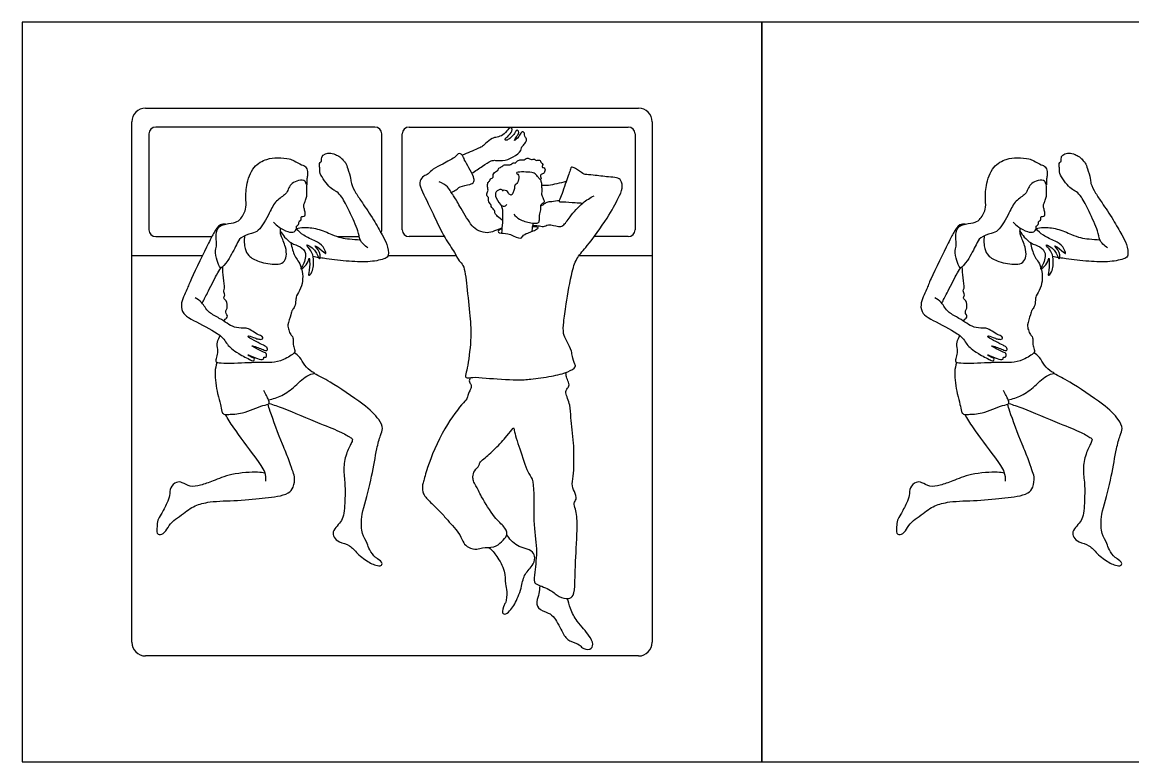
# Model space of a CAD drawing. Header units: millimetres. Extents: x 0 to 18.9, y 0.1 to 18.6.
# Drawn here: x 0.05 to 4.169, y 3.65 to 6.393 of the extents above; entities that cross this region are included whole.
import ezdxf

# ---------------------------------------------------------------- set-up
doc = ezdxf.new("R2010")
doc.units = ezdxf.units.MM
for name, color, linetype, true_color in [('AG-FURNITURE', 7, 'Continuous', 0x66ccff), ('AG-PEOPLE', 7, 'Continuous', 0x66ccff), ('X-VIEWPORT', 7, 'Continuous', 0xfb0280)]:
    doc.layers.add(name, color=color, linetype=linetype, true_color=true_color)

msp = doc.modelspace()

# ---------------------------------------------------------------- linework, layer by layer
at = {"layer": 'AG-FURNITURE'}
for p, q in [((1.2181, 5.5982), (1.2998, 5.5982)), ((0.4562, 5.5284), (0.7186, 5.5284)), ((1.4067, 5.5284), (1.6586, 5.5284)), ((2.1154, 5.5284), (2.3866, 5.5284))]:
    msp.add_line(p, q, dxfattribs=at)
for centre, radius, start, end in [((0.507, 6.0237), 0.0508, 90, 180), ((2.3358, 6.0237), 0.0508, 0, 90), ((0.5451, 5.9792), 0.0254, 90, 180), ((1.3579, 5.9792), 0.0254, 360, 90), ((1.4849, 5.9792), 0.0254, 90, 180), ((2.2977, 5.9792), 0.0254, 0, 90), ((0.5451, 5.6236), 0.0254, 180, 270), ((1.3579, 5.6236), 0.0254, 332.4449, 0), ((1.4849, 5.6236), 0.0254, 180, 270), ((2.2977, 5.6236), 0.0254, 270, 0), ((0.507, 4.0933), 0.0508, 180, 270), ((2.3358, 4.0933), 0.0508, 270, 0)]:
    msp.add_arc(centre, radius, start, end, dxfattribs=at)
for points in [[(0.507, 6.0745), (1.4214, 6.0745), (2.3358, 6.0745)], [(0.4562, 4.0933), (0.4562, 5.0585), (0.4562, 6.0237)], [(2.3866, 6.0237), (2.3866, 5.0585), (2.3866, 4.0933)], [(0.5197, 5.9792), (0.5197, 5.8014), (0.5197, 5.6236)], [(1.3579, 6.0046), (0.9515, 6.0046), (0.5451, 6.0046)], [(1.3833, 5.6236), (1.3833, 5.8014), (1.3833, 5.9792)], [(1.4595, 5.6236), (1.4595, 5.8014), (1.4595, 5.9792)], [(1.4849, 6.0046), (1.8913, 6.0046), (2.2977, 6.0046)], [(2.3231, 5.9792), (2.3231, 5.8014), (2.3231, 5.6236)], [(0.5451, 5.5982), (0.649, 5.5982), (0.753, 5.5982)], [(1.6151, 5.5982), (1.55, 5.5982), (1.4849, 5.5982)], [(2.2977, 5.5982), (2.2347, 5.5982), (2.1716, 5.5982)], [(2.3358, 4.0425), (1.4214, 4.0425), (0.507, 4.0425)]]:
    msp.add_open_spline(points, degree=2, dxfattribs=at)
at = {"layer": 'AG-PEOPLE'}
for points, knots in [([(1.7178, 5.8329), (1.7307, 5.842), (1.756, 5.8578), (1.7877, 5.8812), (1.8054, 5.8813), (1.8329, 5.8776), (1.8701, 5.8907), (1.9016, 5.9144), (1.9, 5.9272), (1.9068, 5.9344), (1.9164, 5.9469), (1.9227, 5.9591), (1.9165, 5.966), (1.9124, 5.9705), (1.9135, 5.9815), (1.9084, 5.9878), (1.8999, 5.9849), (1.894, 5.9694), (1.872, 5.9489), (1.8803, 5.9662), (1.892, 5.979), (1.8916, 5.9887), (1.8845, 5.9945), (1.8792, 5.9877), (1.8703, 5.9719), (1.8558, 5.9597), (1.8427, 5.9535), (1.8385, 5.9615), (1.8518, 5.9695), (1.8675, 5.9878), (1.8669, 5.9995), (1.8595, 6.0033), (1.8499, 5.9942), (1.8342, 5.9727), (1.8107, 5.9668), (1.7913, 5.9639), (1.7686, 5.9428), (1.754, 5.9306), (1.7367, 5.923), (1.7003, 5.9069), (1.6812, 5.9002)], [0, 0, 0, 0, 0.399255, 0.753429, 0.987699, 1.283615, 1.656458, 2.007665, 2.193288, 2.367219, 2.602572, 2.806938, 2.968704, 3.109324, 3.296746, 3.446463, 3.593537, 3.84457, 4.107346, 4.290831, 4.544228, 4.712571, 4.863251, 5.012359, 5.260717, 5.522205, 5.723282, 5.850936, 6.067382, 6.355095, 6.536594, 6.675903, 6.873332, 7.172676, 7.452361, 7.707492, 8.02614, 8.274696, 8.523847, 8.975547, 8.975547, 8.975547, 8.975547]), ([(0.7864, 5.4816), (0.7911, 5.4825), (0.8165, 5.5121), (0.8444, 5.567), (0.8575, 5.5968), (0.9015, 5.6106), (0.929, 5.6171), (0.9681, 5.6862), (0.9873, 5.7318), (1.0287, 5.7532), (1.0356, 5.7742), (1.0462, 5.7925), (1.0661, 5.8062), (1.0942, 5.8084), (1.1009, 5.8017), (1.1017, 5.7937), (1.1065, 5.7875), (1.1046, 5.8069), (1.1071, 5.8192), (1.1101, 5.8392), (1.1017, 5.8591), (1.0858, 5.8641), (1.0578, 5.8792), (1.0404, 5.8877), (0.9963, 5.8913), (0.9556, 5.8876), (0.9033, 5.8597), (0.8793, 5.7883), (0.8786, 5.7337), (0.8822, 5.6997), (0.8588, 5.6584), (0.8349, 5.6478), (0.7944, 5.6449), (0.7682, 5.6267), (0.7683, 5.5855), (0.7726, 5.5681), (0.7646, 5.5456), (0.771, 5.5101), (0.7799, 5.4889), (0.7864, 5.4816)], [0, 0, 0, 0, 0.36946, 0.856219, 1.190121, 1.57545, 1.891496, 2.4094, 2.843046, 3.229554, 3.501988, 3.769546, 4.064482, 4.37163, 4.539724, 4.711385, 4.822972, 5.048393, 5.278766, 5.543246, 5.806546, 6.047216, 6.378674, 6.648034, 7.034859, 7.421838, 7.863822, 8.374994, 8.815019, 9.162458, 9.555739, 9.859006, 10.233341, 10.555342, 10.92292, 11.176186, 11.455848, 11.821972, 12.131617, 12.131617, 12.131617, 12.131617]), ([(1.332, 5.5562), (1.3258, 5.5602), (1.3147, 5.5701), (1.3005, 5.5866), (1.2972, 5.622), (1.2632, 5.6911), (1.2382, 5.743), (1.2181, 5.7643), (1.2052, 5.77), (1.1859, 5.7849), (1.1662, 5.8106), (1.1511, 5.8376), (1.1552, 5.8488), (1.1507, 5.8643), (1.1535, 5.8734), (1.1581, 5.8755), (1.1603, 5.8761), (1.1597, 5.8805), (1.1605, 5.8878), (1.1614, 5.9021), (1.1841, 5.9101), (1.2043, 5.9057), (1.2198, 5.8994), (1.2302, 5.892), (1.2359, 5.8866), (1.2362, 5.8863), (1.2381, 5.8837), (1.2427, 5.8778), (1.2512, 5.8714), (1.2568, 5.8486), (1.2697, 5.814), (1.2681, 5.7949), (1.2882, 5.7571), (1.3117, 5.7229), (1.3535, 5.6617), (1.3838, 5.6051), (1.4031, 5.5722), (1.4111, 5.5284), (1.3955, 5.5145), (1.3369, 5.5023), (1.2639, 5.5059), (1.1917, 5.5126), (1.1623, 5.5182), (1.1549, 5.5197)], [0, 0, 0, 0, 0.277708, 0.542587, 0.885929, 1.41037, 1.868384, 2.171632, 2.388173, 2.672893, 3.020879, 3.338924, 3.534889, 3.767545, 3.941503, 4.093161, 4.093161, 4.093161, 5.024439, 5.967069, 9.73759, 10.68022, 11.62285, 12.56548, 12.61013, 12.61013, 12.61013, 12.761133, 12.956727, 13.240969, 13.598549, 13.857341, 14.228813, 14.619582, 15.1299, 15.604842, 15.978029, 16.35024, 16.592906, 17.035289, 17.558379, 18.101779, 18.294481, 18.294481, 18.294481, 18.294481]), ([(1.641, 5.7627), (1.6472, 5.7651), (1.6601, 5.7706), (1.6726, 5.7849), (1.7094, 5.7903), (1.7259, 5.7986), (1.7269, 5.8148), (1.7121, 5.8453), (1.6928, 5.875), (1.6854, 5.8961), (1.6765, 5.9058), (1.6656, 5.9065), (1.653, 5.89), (1.6327, 5.8807), (1.6101, 5.8661), (1.573, 5.8511), (1.5564, 5.8298), (1.5388, 5.8231), (1.5205, 5.8041), (1.5302, 5.7688), (1.5757, 5.6814), (1.6138, 5.5939), (1.6531, 5.5425), (1.6686, 5.5065), (1.6905, 5.4924), (1.6988, 5.4082), (1.7117, 5.3033), (1.7163, 5.2166), (1.7022, 5.1144), (1.6939, 5.0853), (1.6941, 5.0716), (1.7263, 5.0783), (1.77, 5.0726), (1.8853, 5.065), (1.9345, 5.0689), (2.0134, 5.0794), (2.0692, 5.0929), (2.1053, 5.1128), (2.0988, 5.1253), (2.0888, 5.1548), (2.0888, 5.1731), (2.0689, 5.2112), (2.0549, 5.2381), (2.0578, 5.284), (2.0669, 5.3483), (2.0868, 5.4671), (2.1069, 5.5224), (2.1484, 5.5646), (2.2204, 5.665), (2.2596, 5.7381), (2.2772, 5.7749), (2.2736, 5.8073), (2.2535, 5.819), (2.223, 5.8184), (2.1699, 5.8265), (2.1381, 5.8281), (2.1293, 5.8313), (2.1035, 5.8505), (2.086, 5.8584), (2.083, 5.8459), (2.0667, 5.8017), (2.0466, 5.7402), (2.0387, 5.7261), (2.0576, 5.7279), (2.1013, 5.724), (2.1195, 5.723), (2.1291, 5.7223)], [0, 0, 0, 0, 0.258705, 0.509197, 0.859995, 1.096243, 1.306197, 1.64346, 1.996266, 2.267563, 2.466495, 2.63731, 2.891065, 3.164736, 3.468187, 3.833884, 4.128965, 4.377173, 4.650082, 4.97759, 5.555871, 6.135963, 6.599605, 6.946838, 7.219272, 7.733925, 8.340931, 8.895841, 9.47984, 9.791992, 9.955856, 10.246758, 10.652973, 11.268016, 11.69266, 12.199646, 12.657817, 12.992563, 13.180916, 13.498702, 13.755719, 14.126297, 14.448324, 14.822461, 15.301458, 15.939069, 16.375976, 16.812723, 17.462134, 17.996316, 18.358114, 18.666733, 18.923008, 19.242228, 19.677297, 19.994202, 20.169286, 20.501653, 20.732292, 20.897253, 21.304184, 21.783128, 21.962817, 22.174294, 22.564468, 22.875681, 22.875681, 22.875681, 22.875681]), ([(3.5296, 5.4816), (3.5343, 5.4825), (3.5597, 5.5121), (3.5876, 5.567), (3.6007, 5.5968), (3.6447, 5.6106), (3.6722, 5.6171), (3.7113, 5.6862), (3.7305, 5.7318), (3.7719, 5.7532), (3.7788, 5.7742), (3.7894, 5.7925), (3.8093, 5.8062), (3.8374, 5.8084), (3.8441, 5.8017), (3.8449, 5.7937), (3.8497, 5.7875), (3.8478, 5.8069), (3.8503, 5.8192), (3.8533, 5.8392), (3.8449, 5.8591), (3.829, 5.8641), (3.801, 5.8792), (3.7836, 5.8877), (3.7395, 5.8913), (3.6988, 5.8876), (3.6465, 5.8597), (3.6225, 5.7883), (3.6218, 5.7337), (3.6254, 5.6997), (3.602, 5.6584), (3.5781, 5.6478), (3.5376, 5.6449), (3.5114, 5.6267), (3.5115, 5.5855), (3.5158, 5.5681), (3.5078, 5.5456), (3.5142, 5.5101), (3.5231, 5.4889), (3.5296, 5.4816)], [0, 0, 0, 0, 0.36946, 0.856219, 1.190121, 1.57545, 1.891496, 2.4094, 2.843046, 3.229554, 3.501988, 3.769546, 4.064482, 4.37163, 4.539724, 4.711385, 4.822972, 5.048393, 5.278766, 5.543246, 5.806546, 6.047216, 6.378674, 6.648034, 7.034859, 7.421838, 7.863822, 8.374994, 8.815019, 9.162458, 9.555739, 9.859006, 10.233341, 10.555342, 10.92292, 11.176186, 11.455848, 11.821972, 12.131617, 12.131617, 12.131617, 12.131617]), ([(4.0752, 5.5562), (4.069, 5.5602), (4.0579, 5.5701), (4.0437, 5.5866), (4.0404, 5.622), (4.0064, 5.6911), (3.9814, 5.743), (3.9613, 5.7643), (3.9484, 5.77), (3.9291, 5.7849), (3.9094, 5.8106), (3.8943, 5.8376), (3.8984, 5.8488), (3.8939, 5.8643), (3.8967, 5.8734), (3.9013, 5.8755), (3.9035, 5.8761), (3.9029, 5.8805), (3.9037, 5.8878), (3.9046, 5.9021), (3.9273, 5.9101), (3.9475, 5.9057), (3.963, 5.8994), (3.9734, 5.892), (3.9791, 5.8866), (3.9794, 5.8863), (3.9813, 5.8837), (3.9859, 5.8778), (3.9944, 5.8714), (4, 5.8486), (4.0129, 5.814), (4.0113, 5.7949), (4.0314, 5.7571), (4.0549, 5.7229), (4.0967, 5.6617), (4.127, 5.6051), (4.1463, 5.5722), (4.1543, 5.5284), (4.1387, 5.5145), (4.0801, 5.5023), (4.0071, 5.5059), (3.9349, 5.5126), (3.9055, 5.5182), (3.8981, 5.5197)], [0, 0, 0, 0, 0.277708, 0.542587, 0.885929, 1.41037, 1.868384, 2.171632, 2.388173, 2.672893, 3.020879, 3.338924, 3.534889, 3.767545, 3.941503, 4.093161, 4.093161, 4.093161, 5.024439, 5.967069, 9.73759, 10.68022, 11.62285, 12.56548, 12.61013, 12.61013, 12.61013, 12.761133, 12.956727, 13.240969, 13.598549, 13.857341, 14.228813, 14.619582, 15.1299, 15.604842, 15.978029, 16.35024, 16.592906, 17.035289, 17.558379, 18.101779, 18.294481, 18.294481, 18.294481, 18.294481]), ([(1.831, 5.6583), (1.8179, 5.6682), (1.8099, 5.6755), (1.8016, 5.6854), (1.8049, 5.6924), (1.7938, 5.7035), (1.7888, 5.709), (1.7891, 5.7172), (1.7825, 5.723), (1.7767, 5.7311), (1.7818, 5.7436), (1.772, 5.7468), (1.7728, 5.7574), (1.7752, 5.7641), (1.7789, 5.7703), (1.7735, 5.7878), (1.7775, 5.8011), (1.784, 5.8027), (1.7854, 5.8134), (1.7994, 5.817), (1.7927, 5.8293), (1.8087, 5.8418), (1.8146, 5.8425), (1.8161, 5.8533), (1.8298, 5.8569), (1.8343, 5.8644), (1.8506, 5.8649), (1.8642, 5.8637), (1.8693, 5.8738), (1.8785, 5.8688), (1.8838, 5.877), (1.8889, 5.8816), (1.9029, 5.8842), (1.9114, 5.8817), (1.918, 5.8888), (1.9265, 5.8901), (1.9375, 5.8815), (1.9501, 5.8879), (1.9534, 5.8779), (1.9706, 5.8854), (1.9739, 5.8712), (1.9834, 5.8663), (1.9769, 5.859), (1.9792, 5.8535), (1.9863, 5.8543), (1.99, 5.8454), (1.9873, 5.8377), (1.9838, 5.831), (1.9682, 5.8277), (1.9753, 5.8153), (1.9723, 5.8067), (1.9633, 5.8184), (1.9521, 5.8333), (1.9359, 5.8381), (1.8726, 5.8386), (1.8894, 5.8296), (1.8929, 5.8215), (1.8898, 5.7958), (1.8736, 5.7897), (1.8765, 5.7716), (1.8692, 5.7602), (1.8649, 5.7488), (1.8522, 5.758), (1.8515, 5.7675), (1.8372, 5.7706), (1.8312, 5.7695)], [0, 0, 0, 0, 0.229389, 0.435666, 0.582768, 0.808975, 0.973827, 1.132091, 1.304222, 1.487946, 1.683919, 1.846833, 2.028871, 2.187895, 2.339198, 2.591513, 2.803517, 2.94085, 3.122109, 3.318982, 3.505263, 3.75662, 3.896265, 4.071596, 4.284806, 4.4536, 4.68718, 4.90289, 5.076216, 5.240985, 5.410681, 5.569386, 5.788548, 5.961008, 6.133876, 6.298986, 6.513256, 6.711986, 6.866904, 7.087375, 7.29111, 7.463088, 7.624788, 7.748929, 7.893522, 8.062775, 8.230142, 8.392758, 8.598335, 8.798297, 8.935113, 9.132486, 9.386413, 9.655291, 10.075258, 10.235499, 10.418793, 10.706852, 10.934113, 11.168001, 11.391455, 11.568705, 11.770333, 11.947404, 12.203113, 12.203113, 12.203113, 12.203113]), ([(1.8726, 5.6812), (1.879, 5.6741), (1.8932, 5.6604), (1.9343, 5.6472), (1.9681, 5.6466), (1.968, 5.6643), (1.9694, 5.6882), (1.9749, 5.6967), (1.9727, 5.7053), (1.9725, 5.7135), (1.9762, 5.7197), (1.9828, 5.7229), (1.9883, 5.7279), (1.9835, 5.7374), (1.9754, 5.7551), (1.9789, 5.7637), (1.979, 5.7769), (1.9759, 5.7841), (1.9778, 5.7968), (1.9734, 5.8067), (1.9711, 5.8099)], [0, 0, 0, 0, 0.309343, 0.696098, 1.003401, 1.217468, 1.48494, 1.666114, 1.842607, 2.00045, 2.140009, 2.292187, 2.442142, 2.647147, 2.881134, 3.057377, 3.259022, 3.42933, 3.674008, 3.823122, 3.823122, 3.823122, 3.823122]), ([(0.9815, 5.6519), (0.9879, 5.6451), (1.0018, 5.6327), (1.0329, 5.6149), (1.0587, 5.6125), (1.0686, 5.6269), (1.065, 5.6369), (1.0726, 5.6401), (1.0764, 5.6466), (1.0747, 5.6537), (1.085, 5.6586), (1.0838, 5.6672), (1.0858, 5.6736), (1.0958, 5.6723), (1.1008, 5.6784), (1.0987, 5.6926), (1.0941, 5.706), (1.0936, 5.7168), (1.0994, 5.7279), (1.1008, 5.7376), (1.1058, 5.7437), (1.1059, 5.7681), (1.1055, 5.7827), (1.1048, 5.7906)], [0, 0, 0, 0, 0.312951, 0.667873, 0.955186, 1.178402, 1.352271, 1.505953, 1.662968, 1.809712, 1.991029, 2.157689, 2.294115, 2.466954, 2.617149, 2.836611, 3.062946, 3.253745, 3.46132, 3.641008, 3.800469, 4.084741, 4.372598, 4.372598, 4.372598, 4.372598]), ([(1.829, 5.629), (1.8131, 5.6254), (1.794, 5.6138), (1.7672, 5.6104), (1.7329, 5.6219), (1.711, 5.6453), (1.6731, 5.7093), (1.6513, 5.749), (1.6395, 5.7639), (1.6288, 5.7845), (1.6078, 5.7971), (1.5965, 5.8008)], [0, 0, 0, 0, 0.321501, 0.644724, 0.998491, 1.346341, 1.880123, 2.295384, 2.553338, 2.842085, 3.209232, 3.209232, 3.209232, 3.209232]), ([(1.8336, 5.766), (1.8318, 5.7688), (1.8274, 5.7766), (1.8025, 5.7655), (1.8054, 5.7413), (1.8267, 5.7076), (1.8401, 5.7101), (1.8477, 5.7166)], [0, 0, 0, 0, 0.20321, 0.495187, 0.799956, 1.195834, 1.429888, 1.429888, 1.429888, 1.429888]), ([(1.9767, 5.7888), (1.9849, 5.7883), (2.0017, 5.7879), (2.0345, 5.7952), (2.0566, 5.8004), (2.0677, 5.8034)], [0, 0, 0, 0, 0.2876721, 0.6215149, 0.9628001, 0.9628001, 0.9628001, 0.9628001]), ([(3.7247, 5.6519), (3.7311, 5.6451), (3.745, 5.6327), (3.7761, 5.6149), (3.8019, 5.6125), (3.8118, 5.6269), (3.8082, 5.6369), (3.8158, 5.6401), (3.8196, 5.6466), (3.8179, 5.6537), (3.8282, 5.6586), (3.827, 5.6672), (3.829, 5.6736), (3.839, 5.6723), (3.844, 5.6784), (3.8419, 5.6926), (3.8373, 5.706), (3.8368, 5.7168), (3.8426, 5.7279), (3.844, 5.7376), (3.849, 5.7437), (3.8491, 5.7681), (3.8487, 5.7827), (3.848, 5.7906)], [0, 0, 0, 0, 0.312951, 0.667873, 0.955186, 1.178402, 1.352271, 1.505953, 1.662968, 1.809712, 1.991029, 2.157689, 2.294115, 2.466954, 2.617149, 2.836611, 3.062946, 3.253745, 3.46132, 3.641008, 3.800469, 4.084741, 4.372598, 4.372598, 4.372598, 4.372598]), ([(1.9436, 5.6387), (1.9503, 5.6391), (1.9635, 5.6399), (1.9842, 5.6325), (2.0005, 5.646), (2.0385, 5.634), (2.0579, 5.6369), (2.0816, 5.6744), (2.1275, 5.7247), (2.156, 5.7419), (2.1706, 5.7496)], [0, 0, 0, 0, 0.260478, 0.51769, 0.768867, 1.123293, 1.365235, 1.7381, 2.221033, 2.629545, 2.629545, 2.629545, 2.629545]), ([(1.9728, 5.7117), (1.9768, 5.7136), (1.985, 5.7173), (1.9957, 5.7285), (2.0147, 5.7279), (2.0329, 5.7313), (2.0423, 5.7326)], [0, 0, 0, 0, 0.2114416, 0.4301497, 0.6763255, 0.9856236, 0.9856236, 0.9856236, 0.9856236]), ([(1.8262, 5.7142), (1.8281, 5.7085), (1.8324, 5.6968), (1.831, 5.6483), (1.8287, 5.6242), (1.8269, 5.6113)], [0, 0, 0, 0, 0.246478, 0.642066, 1.003322, 1.003322, 1.003322, 1.003322]), ([(0.8039, 5.6441), (0.7974, 5.6446), (0.7821, 5.6454), (0.7584, 5.6105), (0.742, 5.5749), (0.6745, 5.4406), (0.663, 5.4052), (0.6334, 5.3467), (0.6468, 5.3104), (0.6763, 5.2911), (0.7637, 5.248), (0.7976, 5.2203), (0.8097, 5.1983), (0.827, 5.1818), (0.8517, 5.1633), (0.8949, 5.1413), (0.9082, 5.1353), (0.9126, 5.144), (0.9062, 5.1488), (0.8908, 5.1546), (0.8841, 5.1624), (0.9087, 5.1503), (0.9335, 5.1417), (0.9435, 5.1415), (0.9458, 5.1478), (0.9451, 5.1521), (0.9539, 5.1486), (0.9571, 5.1572), (0.9554, 5.1651), (0.9469, 5.1684), (0.9302, 5.1763), (0.8948, 5.1953), (0.911, 5.1914), (0.9282, 5.1845), (0.9464, 5.1773), (0.9567, 5.1743), (0.9609, 5.1788), (0.9569, 5.1907), (0.943, 5.1944), (0.919, 5.2089), (0.8896, 5.2222), (0.8845, 5.2323), (0.9096, 5.2237), (0.9217, 5.2179), (0.9375, 5.216), (0.9439, 5.2206), (0.9401, 5.2295), (0.9251, 5.2327), (0.9045, 5.2474), (0.884, 5.2585), (0.8685, 5.2584), (0.8353, 5.2603), (0.8091, 5.2766), (0.7814, 5.2955), (0.7435, 5.3145), (0.7275, 5.3354), (0.7162, 5.3544), (0.7002, 5.3667), (0.6916, 5.3714)], [0, 0, 0, 0, 0.260964, 0.615897, 1.014848, 1.727012, 2.120578, 2.577918, 2.918775, 3.267405, 3.853784, 4.247896, 4.53137, 4.812299, 5.149769, 5.566064, 5.768556, 5.915157, 6.069548, 6.320341, 6.444362, 6.713662, 7.037324, 7.204634, 7.34643, 7.444332, 7.595535, 7.756328, 7.916014, 8.078245, 8.357605, 8.682579, 8.838134, 9.108835, 9.375711, 9.55771, 9.681613, 9.871444, 10.087345, 10.410079, 10.75038, 10.87699, 11.146319, 11.38814, 11.61457, 11.758729, 11.915878, 12.141332, 12.443816, 12.724417, 12.955971, 13.289688, 13.617811, 13.963584, 14.347317, 14.645811, 14.92091, 15.242358, 15.242358, 15.242358, 15.242358]), ([(1.9418, 5.6177), (1.9415, 5.6235), (1.9423, 5.6351), (1.9448, 5.6436), (1.9464, 5.6477)], [0, 0, 0, 0, 0.2407784, 0.4516353, 0.4516353, 0.4516353, 0.4516353]), ([(3.5471, 5.6441), (3.5406, 5.6446), (3.5253, 5.6454), (3.5016, 5.6105), (3.4852, 5.5749), (3.4177, 5.4406), (3.4062, 5.4052), (3.3766, 5.3467), (3.39, 5.3104), (3.4195, 5.2911), (3.5069, 5.248), (3.5408, 5.2203), (3.5529, 5.1983), (3.5702, 5.1818), (3.5949, 5.1633), (3.6381, 5.1413), (3.6514, 5.1353), (3.6558, 5.144), (3.6494, 5.1488), (3.634, 5.1546), (3.6273, 5.1624), (3.6519, 5.1503), (3.6767, 5.1417), (3.6867, 5.1415), (3.689, 5.1478), (3.6883, 5.1521), (3.6971, 5.1486), (3.7003, 5.1572), (3.6986, 5.1651), (3.6901, 5.1684), (3.6734, 5.1763), (3.638, 5.1953), (3.6542, 5.1914), (3.6714, 5.1845), (3.6896, 5.1773), (3.6999, 5.1743), (3.7041, 5.1788), (3.7001, 5.1907), (3.6862, 5.1944), (3.6622, 5.2089), (3.6328, 5.2222), (3.6277, 5.2323), (3.6528, 5.2237), (3.6649, 5.2179), (3.6807, 5.216), (3.6871, 5.2206), (3.6833, 5.2295), (3.6683, 5.2327), (3.6477, 5.2474), (3.6272, 5.2585), (3.6117, 5.2584), (3.5785, 5.2603), (3.5523, 5.2766), (3.5246, 5.2955), (3.4867, 5.3145), (3.4707, 5.3354), (3.4594, 5.3544), (3.4434, 5.3667), (3.4348, 5.3714)], [0, 0, 0, 0, 0.260964, 0.615897, 1.014848, 1.727012, 2.120578, 2.577918, 2.918775, 3.267405, 3.853784, 4.247896, 4.53137, 4.812299, 5.149769, 5.566064, 5.768556, 5.915157, 6.069548, 6.320341, 6.444362, 6.713662, 7.037324, 7.204634, 7.34643, 7.444332, 7.595535, 7.756328, 7.916014, 8.078245, 8.357605, 8.682579, 8.838134, 9.108835, 9.375711, 9.55771, 9.681613, 9.871444, 10.087345, 10.410079, 10.75038, 10.87699, 11.146319, 11.38814, 11.61457, 11.758729, 11.915878, 12.141332, 12.443816, 12.724417, 12.955971, 13.289688, 13.617811, 13.963584, 14.347317, 14.645811, 14.92091, 15.242358, 15.242358, 15.242358, 15.242358]), ([(0.8747, 5.601), (0.8716, 5.5855), (0.8748, 5.5528), (0.8878, 5.5256), (0.9284, 5.5016), (0.9898, 5.4926), (1.0203, 5.5002), (1.0313, 5.5262), (1.0285, 5.5591), (1.0098, 5.6004), (1.0068, 5.6142), (1.0072, 5.6249), (1.0082, 5.6297)], [0, 0, 0, 0, 0.408026, 0.723999, 1.122131, 1.590546, 1.904829, 2.194782, 2.540507, 2.934944, 3.157899, 3.385822, 3.385822, 3.385822, 3.385822]), ([(1.0072, 5.6184), (1.0118, 5.6106), (1.0226, 5.5959), (1.0467, 5.5717), (1.0815, 5.5623), (1.1078, 5.5374), (1.0926, 5.4916), (1.0784, 5.4748), (1.0955, 5.4841), (1.1117, 5.5018), (1.1147, 5.5297), (1.1182, 5.4834), (1.1069, 5.4455), (1.1297, 5.4688), (1.1322, 5.5155), (1.1249, 5.5431), (1.0927, 5.5767), (1.1397, 5.552), (1.1541, 5.5001), (1.1577, 5.542), (1.1224, 5.5748), (1.1633, 5.5472), (1.1815, 5.5268), (1.1659, 5.5656), (1.1383, 5.5822), (1.0919, 5.6006), (1.0747, 5.6184), (1.0667, 5.6276)], [0, 0, 0, 0, 0.308479, 0.648939, 1.002178, 1.33209, 1.736693, 1.952778, 2.151747, 2.465883, 2.683853, 3.031126, 3.354789, 3.600349, 4.007209, 4.34738, 4.64929, 4.994452, 5.357758, 5.648055, 5.967879, 6.30389, 6.548821, 6.852677, 7.206433, 7.617781, 7.976118, 7.976118, 7.976118, 7.976118]), ([(1.0667, 5.6276), (1.0757, 5.6299), (1.0947, 5.6338), (1.146, 5.629), (1.1972, 5.6059), (1.2311, 5.593), (1.2642, 5.589), (1.2902, 5.5869), (1.3033, 5.5866)], [0, 0, 0, 0, 0.312159, 0.733094, 1.180254, 1.533992, 1.871754, 2.242331, 2.242331, 2.242331, 2.242331]), ([(1.8288, 5.6262), (1.8243, 5.626), (1.8158, 5.6216), (1.8144, 5.6123), (1.8292, 5.6111), (1.8598, 5.6092), (1.8997, 5.5849), (1.907, 5.6057), (1.9307, 5.6129), (1.9415, 5.6177), (1.9561, 5.6236), (1.9697, 5.6342), (1.9493, 5.6343), (1.9425, 5.633)], [0, 0, 0, 0, 0.211915, 0.355513, 0.55017, 0.887415, 1.25246, 1.479692, 1.759784, 1.964476, 2.20327, 2.377935, 2.642497, 2.642497, 2.642497, 2.642497]), ([(3.6179, 5.601), (3.6148, 5.5855), (3.618, 5.5528), (3.631, 5.5256), (3.6716, 5.5016), (3.733, 5.4926), (3.7635, 5.5002), (3.7745, 5.5262), (3.7717, 5.5591), (3.753, 5.6004), (3.75, 5.6142), (3.7504, 5.6249), (3.7514, 5.6297)], [0, 0, 0, 0, 0.408026, 0.723999, 1.122131, 1.590546, 1.904829, 2.194782, 2.540507, 2.934944, 3.157899, 3.385822, 3.385822, 3.385822, 3.385822]), ([(3.7504, 5.6184), (3.755, 5.6106), (3.7658, 5.5959), (3.7899, 5.5717), (3.8247, 5.5623), (3.851, 5.5374), (3.8358, 5.4916), (3.8216, 5.4748), (3.8387, 5.4841), (3.8549, 5.5018), (3.8579, 5.5297), (3.8614, 5.4834), (3.8501, 5.4455), (3.8729, 5.4688), (3.8754, 5.5155), (3.8681, 5.5431), (3.8359, 5.5767), (3.8829, 5.552), (3.8973, 5.5001), (3.9009, 5.542), (3.8656, 5.5748), (3.9065, 5.5472), (3.9247, 5.5268), (3.9091, 5.5656), (3.8815, 5.5822), (3.8351, 5.6006), (3.8179, 5.6184), (3.8099, 5.6276)], [0, 0, 0, 0, 0.308479, 0.648939, 1.002178, 1.33209, 1.736693, 1.952778, 2.151747, 2.465883, 2.683853, 3.031126, 3.354789, 3.600349, 4.007209, 4.34738, 4.64929, 4.994452, 5.357758, 5.648055, 5.967879, 6.30389, 6.548821, 6.852677, 7.206433, 7.617781, 7.976118, 7.976118, 7.976118, 7.976118]), ([(3.8099, 5.6276), (3.8189, 5.6299), (3.8379, 5.6338), (3.8892, 5.629), (3.9404, 5.6059), (3.9743, 5.593), (4.0074, 5.589), (4.0334, 5.5869), (4.0465, 5.5866)], [0, 0, 0, 0, 0.312159, 0.733094, 1.180254, 1.533992, 1.871754, 2.242331, 2.242331, 2.242331, 2.242331]), ([(1.0466, 5.5754), (1.0486, 5.5588), (1.0594, 5.5261), (1.0719, 5.5105), (1.0815, 5.4923), (1.0849, 5.4828)], [0, 0, 0, 0, 0.4186558, 0.6968188, 0.9840472, 0.9840472, 0.9840472, 0.9840472]), ([(3.7898, 5.5754), (3.7918, 5.5588), (3.8026, 5.5261), (3.8151, 5.5105), (3.8247, 5.4923), (3.8281, 5.4828)], [0, 0, 0, 0, 0.4186558, 0.6968188, 0.9840472, 0.9840472, 0.9840472, 0.9840472]), ([(0.717, 5.3511), (0.7236, 5.3637), (0.7362, 5.387), (0.7702, 5.4567), (0.7809, 5.473), (0.7864, 5.4816)], [0, 0, 0, 0, 0.386326, 0.897609, 1.223641, 1.223641, 1.223641, 1.223641]), ([(1.0861, 5.4793), (1.0901, 5.4649), (1.0907, 5.4419), (1.0854, 5.4063), (1.066, 5.3785), (1.0641, 5.3625), (1.0626, 5.3376), (1.0503, 5.3262), (1.0467, 5.3081), (1.0326, 5.2708), (1.0377, 5.2531), (1.0446, 5.2342), (1.0535, 5.2281), (1.056, 5.2077), (1.054, 5.1941), (1.0618, 5.1754), (1.0604, 5.1648), (1.0176, 5.1381), (0.9761, 5.1302), (0.9324, 5.1317), (0.8786, 5.1296), (0.7821, 5.1255), (0.7672, 5.1334), (0.7721, 5.1523), (0.7781, 5.1725), (0.7703, 5.2007), (0.7759, 5.2148), (0.7839, 5.2307)], [1.019553, 1.019553, 1.019553, 1.019553, 1.374067, 1.73548, 2.076435, 2.319582, 2.610669, 2.845984, 3.104602, 3.478811, 3.740625, 3.999871, 4.19294, 4.45324, 4.685366, 4.945637, 5.124857, 5.53535, 5.937898, 6.320365, 6.785164, 7.371197, 7.577886, 7.821469, 8.103056, 8.418211, 8.709037, 8.709037, 8.709037, 8.709037]), ([(0.7977, 5.2844), (0.8009, 5.2915), (0.8091, 5.2937), (0.8125, 5.3049), (0.8044, 5.3121), (0.804, 5.3237), (0.8126, 5.3318), (0.8088, 5.361), (0.8011, 5.364), (0.7948, 5.3699), (0.8033, 5.3809), (0.7988, 5.3898), (0.7956, 5.3979), (0.8029, 5.4072), (0.7943, 5.4473), (0.794, 5.4727), (0.7933, 5.4865)], [9.364513, 9.364513, 9.364513, 9.364513, 9.564413, 9.751804, 9.943607, 10.134816, 10.340273, 10.654191, 10.82365, 10.977384, 11.184684, 11.371565, 11.539742, 11.729697, 12.10808, 12.500203, 12.500203, 12.500203, 12.500203]), ([(3.4602, 5.3511), (3.4668, 5.3637), (3.4794, 5.387), (3.5134, 5.4567), (3.5241, 5.473), (3.5296, 5.4816)], [0, 0, 0, 0, 0.386326, 0.897609, 1.223641, 1.223641, 1.223641, 1.223641]), ([(3.8293, 5.4793), (3.8333, 5.4649), (3.8339, 5.4419), (3.8286, 5.4063), (3.8092, 5.3785), (3.8073, 5.3625), (3.8058, 5.3376), (3.7935, 5.3262), (3.7899, 5.3081), (3.7758, 5.2708), (3.7809, 5.2531), (3.7878, 5.2342), (3.7967, 5.2281), (3.7992, 5.2077), (3.7972, 5.1941), (3.805, 5.1754), (3.8036, 5.1648), (3.7608, 5.1381), (3.7193, 5.1302), (3.6756, 5.1317), (3.6218, 5.1296), (3.5253, 5.1255), (3.5104, 5.1334), (3.5153, 5.1523), (3.5213, 5.1725), (3.5135, 5.2007), (3.5191, 5.2148), (3.5271, 5.2307)], [1.019553, 1.019553, 1.019553, 1.019553, 1.374067, 1.73548, 2.076435, 2.319582, 2.610669, 2.845984, 3.104602, 3.478811, 3.740625, 3.999871, 4.19294, 4.45324, 4.685366, 4.945637, 5.124857, 5.53535, 5.937898, 6.320365, 6.785164, 7.371197, 7.577886, 7.821469, 8.103056, 8.418211, 8.709037, 8.709037, 8.709037, 8.709037]), ([(3.5409, 5.2844), (3.5441, 5.2915), (3.5523, 5.2937), (3.5557, 5.3049), (3.5476, 5.3121), (3.5472, 5.3237), (3.5558, 5.3318), (3.552, 5.361), (3.5443, 5.364), (3.538, 5.3699), (3.5465, 5.3809), (3.542, 5.3898), (3.5388, 5.3979), (3.5461, 5.4072), (3.5375, 5.4473), (3.5372, 5.4727), (3.5365, 5.4865)], [9.364513, 9.364513, 9.364513, 9.364513, 9.564413, 9.751804, 9.943607, 10.134816, 10.340273, 10.654191, 10.82365, 10.977384, 11.184684, 11.371565, 11.539742, 11.729697, 12.10808, 12.500203, 12.500203, 12.500203, 12.500203]), ([(0.9631, 4.9927), (0.98, 4.996), (1.0141, 5.0066), (1.0631, 5.0417), (1.1047, 5.087), (1.1406, 5.091), (1.1209, 5.097), (1.0962, 5.1198), (1.0814, 5.151), (1.0661, 5.162), (1.0586, 5.1669)], [0, 0, 0, 0, 0.425053, 0.8872, 1.362124, 1.642466, 1.834544, 2.185739, 2.533469, 2.840348, 2.840348, 2.840348, 2.840348]), ([(3.7063, 4.9927), (3.7232, 4.996), (3.7573, 5.0066), (3.8063, 5.0417), (3.8479, 5.087), (3.8838, 5.091), (3.8641, 5.097), (3.8394, 5.1198), (3.8246, 5.151), (3.8093, 5.162), (3.8018, 5.1669)], [0, 0, 0, 0, 0.425053, 0.8872, 1.362124, 1.642466, 1.834544, 2.185739, 2.533469, 2.840348, 2.840348, 2.840348, 2.840348]), ([(0.7722, 5.1315), (0.7687, 5.1193), (0.7613, 5.0952), (0.773, 5.0151), (0.7853, 4.9785), (0.7884, 4.9498), (0.7966, 4.9375), (0.8182, 4.9392), (0.8692, 4.9395), (0.9378, 4.9732), (0.9688, 4.9757), (0.9634, 4.9931), (0.9562, 5.0084), (0.9496, 5.021), (0.9461, 5.0271)], [0, 0, 0, 0, 0.364098, 0.888839, 1.269077, 1.576126, 1.781058, 2.034515, 2.461098, 2.988994, 3.277728, 3.48825, 3.73899, 4.011685, 4.011685, 4.011685, 4.011685]), ([(3.5154, 5.1315), (3.5119, 5.1193), (3.5045, 5.0952), (3.5162, 5.0151), (3.5285, 4.9785), (3.5316, 4.9498), (3.5398, 4.9375), (3.5614, 4.9392), (3.6124, 4.9395), (3.681, 4.9732), (3.712, 4.9757), (3.7066, 4.9931), (3.6994, 5.0084), (3.6928, 5.021), (3.6893, 5.0271)], [0, 0, 0, 0, 0.364098, 0.888839, 1.269077, 1.576126, 1.781058, 2.034515, 2.461098, 2.988994, 3.277728, 3.48825, 3.73899, 4.011685, 4.011685, 4.011685, 4.011685]), ([(0.9649, 4.9793), (0.9827, 4.9736), (1.0179, 4.9632), (1.1545, 4.9038), (1.2289, 4.8758), (1.2691, 4.8527), (1.2745, 4.8474), (1.2741, 4.8406), (1.2696, 4.8303), (1.2489, 4.7899), (1.2396, 4.7355), (1.2485, 4.6775), (1.2469, 4.6207), (1.2433, 4.5694), (1.2357, 4.5436), (1.2173, 4.5254), (1.2006, 4.5036), (1.2044, 4.4813), (1.2264, 4.4634), (1.2668, 4.4548), (1.2909, 4.4216), (1.3356, 4.3885), (1.3553, 4.382), (1.3767, 4.3733), (1.3902, 4.386), (1.3671, 4.405), (1.358, 4.4075), (1.3359, 4.4367), (1.3306, 4.4607), (1.3079, 4.4963), (1.3068, 4.5491), (1.3114, 4.5742), (1.3265, 4.6271), (1.3472, 4.7064), (1.3629, 4.8071), (1.3773, 4.8596), (1.3898, 4.8862), (1.3723, 4.9253), (1.314, 4.9796), (1.1917, 5.0602), (1.1524, 5.0806), (1.1323, 5.0909)], [0, 0, 0, 0, 0.442614, 1.15912, 1.710086, 2.089196, 2.267809, 2.267809, 2.504473, 2.895416, 3.334738, 3.787865, 4.335506, 4.634473, 4.95242, 5.272686, 5.591564, 5.86724, 6.18948, 6.580261, 6.984446, 7.443656, 7.736707, 8.022149, 8.230742, 8.540411, 8.749157, 9.108863, 9.427543, 9.824477, 10.274838, 10.661719, 10.661719, 11.327626, 11.926717, 12.354783, 12.656871, 13.012339, 13.548146, 14.262818, 14.749627, 14.749627, 14.749627, 14.749627]), ([(1.711, 5.0749), (1.7086, 5.0702), (1.7052, 5.0582), (1.7179, 5.0487), (1.7122, 5.0288), (1.703, 5.0169), (1.7023, 4.9984), (1.6826, 4.9796), (1.6089, 4.8859), (1.5533, 4.7485), (1.5386, 4.6904), (1.5327, 4.6736), (1.5355, 4.6407), (1.5642, 4.6119), (1.6004, 4.5784), (1.6269, 4.5463), (1.6754, 4.4943), (1.6848, 4.4616), (1.7038, 4.4438), (1.7372, 4.4357), (1.7565, 4.4473), (1.8011, 4.4422), (1.8274, 4.4653), (1.8489, 4.4876), (1.8476, 4.5059), (1.8362, 4.5237), (1.7978, 4.5578), (1.7538, 4.631), (1.7334, 4.6726), (1.7223, 4.691), (1.7209, 4.7077), (1.7248, 4.7311), (1.7461, 4.7471), (1.7454, 4.7607), (1.7643, 4.7755), (1.8059, 4.8125), (1.846, 4.855), (1.8676, 4.885), (1.8731, 4.8904), (1.8755, 4.8679), (1.8995, 4.7998), (1.9261, 4.7165), (1.9515, 4.6916), (1.9423, 4.5386), (1.9617, 4.445), (1.9514, 4.358), (1.9458, 4.3159), (1.9609, 4.3062), (2.0131, 4.2889), (2.0378, 4.26), (2.0759, 4.2527), (2.0978, 4.266), (2.0999, 4.3203), (2.1017, 4.3945), (2.1097, 4.5213), (2.1057, 4.5845), (2.0919, 4.6094), (2.1092, 4.6237), (2.097, 4.6533), (2.0867, 4.6803), (2.0965, 4.7216), (2.0944, 4.7663), (2.0975, 4.8319), (2.0824, 4.926), (2.085, 4.9698), (2.0633, 5.0177), (2.0684, 5.0329), (2.0812, 5.0439), (2.0733, 5.0636), (2.0673, 5.0816), (2.0664, 5.0901), (2.0661, 5.0942)], [0, 0, 0, 0, 0.230908, 0.441437, 0.688951, 0.91594, 1.147678, 1.429763, 2.059732, 2.787121, 3.215773, 3.450614, 3.764682, 4.134132, 4.537178, 4.921754, 5.405667, 5.739109, 6.025377, 6.349878, 6.621383, 6.994537, 7.336513, 7.65006, 7.87932, 8.133118, 8.546525, 9.091374, 9.4862, 9.742833, 9.974218, 10.252609, 10.539952, 10.734654, 11.001086, 11.437245, 11.899315, 12.241402, 12.349464, 12.574119, 13.084959, 13.621809, 13.956917, 14.650539, 15.247684, 15.785101, 16.136574, 16.357727, 16.780784, 17.146469, 17.487291, 17.749879, 18.151975, 18.668778, 19.328314, 19.789091, 20.064714, 20.3021, 20.612045, 20.926176, 21.293435, 21.678836, 22.154947, 22.71702, 23.113784, 23.516456, 23.735369, 23.952889, 24.207389, 24.463739, 24.666893, 24.666893, 24.666893, 24.666893]), ([(3.7081, 4.9793), (3.7259, 4.9736), (3.7611, 4.9632), (3.8977, 4.9038), (3.9721, 4.8758), (4.0123, 4.8527), (4.0177, 4.8474), (4.0173, 4.8406), (4.0128, 4.8303), (3.9921, 4.7899), (3.9828, 4.7355), (3.9917, 4.6775), (3.9901, 4.6207), (3.9865, 4.5694), (3.9789, 4.5436), (3.9605, 4.5254), (3.9438, 4.5036), (3.9476, 4.4813), (3.9696, 4.4634), (4.01, 4.4548), (4.0341, 4.4216), (4.0788, 4.3885), (4.0985, 4.382), (4.1199, 4.3733), (4.1334, 4.386), (4.1103, 4.405), (4.1012, 4.4075), (4.0791, 4.4367), (4.0738, 4.4607), (4.0511, 4.4963), (4.05, 4.5491), (4.0546, 4.5742), (4.0697, 4.6271), (4.0904, 4.7064), (4.1061, 4.8071), (4.1205, 4.8596), (4.133, 4.8862), (4.1155, 4.9253), (4.0572, 4.9796), (3.9349, 5.0602), (3.8956, 5.0806), (3.8755, 5.0909)], [0, 0, 0, 0, 0.442614, 1.15912, 1.710086, 2.089196, 2.267809, 2.267809, 2.504473, 2.895416, 3.334738, 3.787865, 4.335506, 4.634473, 4.95242, 5.272686, 5.591564, 5.86724, 6.18948, 6.580261, 6.984446, 7.443656, 7.736707, 8.022149, 8.230742, 8.540411, 8.749157, 9.108863, 9.427543, 9.824477, 10.274838, 10.661719, 10.661719, 11.327626, 11.926717, 12.354783, 12.656871, 13.012339, 13.548146, 14.262818, 14.749627, 14.749627, 14.749627, 14.749627]), ([(0.9503, 4.7207), (0.9411, 4.7221), (0.9225, 4.7258), (0.8236, 4.7206), (0.7601, 4.6916), (0.7126, 4.6756), (0.6731, 4.6672), (0.644, 4.6872), (0.6213, 4.6899), (0.5964, 4.6675), (0.5984, 4.637), (0.5866, 4.6092), (0.5658, 4.5676), (0.5507, 4.5477), (0.5501, 4.5218), (0.5483, 4.5038), (0.5521, 4.4907), (0.5764, 4.4948), (0.59, 4.5207), (0.6105, 4.5462), (0.6415, 4.5646), (0.667, 4.5858), (0.6922, 4.6017), (0.7501, 4.618), (0.8473, 4.6174), (0.9491, 4.6285), (0.9944, 4.6336), (1.0386, 4.6442), (1.0567, 4.6674), (1.0628, 4.7078), (1.0506, 4.7321), (1.0376, 4.7774), (1.0147, 4.8257), (0.9713, 4.942), (0.9636, 4.9686), (0.9613, 4.9764)], [0, 0, 0, 0, 0.312041, 0.890355, 1.397597, 1.811753, 2.176902, 2.515973, 2.78615, 3.10488, 3.420853, 3.749162, 4.151208, 4.446964, 4.74053, 4.995445, 5.184264, 5.442143, 5.759054, 6.097848, 6.453057, 6.790479, 7.106334, 7.552369, 8.14908, 8.747003, 9.151073, 9.533244, 9.845919, 10.209858, 10.518494, 10.906937, 11.362562, 12.035367, 12.299215, 12.299215, 12.299215, 12.299215]), ([(3.6935, 4.7207), (3.6843, 4.7221), (3.6657, 4.7258), (3.5668, 4.7206), (3.5033, 4.6916), (3.4558, 4.6756), (3.4163, 4.6672), (3.3872, 4.6872), (3.3645, 4.6899), (3.3396, 4.6675), (3.3416, 4.637), (3.3298, 4.6092), (3.309, 4.5676), (3.2939, 4.5477), (3.2933, 4.5218), (3.2915, 4.5038), (3.2953, 4.4907), (3.3196, 4.4948), (3.3332, 4.5207), (3.3537, 4.5462), (3.3847, 4.5646), (3.4102, 4.5858), (3.4354, 4.6017), (3.4933, 4.618), (3.5905, 4.6174), (3.6923, 4.6285), (3.7376, 4.6336), (3.7818, 4.6442), (3.7999, 4.6674), (3.806, 4.7078), (3.7938, 4.7321), (3.7808, 4.7774), (3.7579, 4.8257), (3.7145, 4.942), (3.7068, 4.9686), (3.7045, 4.9764)], [0, 0, 0, 0, 0.312041, 0.890355, 1.397597, 1.811753, 2.176902, 2.515973, 2.78615, 3.10488, 3.420853, 3.749162, 4.151208, 4.446964, 4.74053, 4.995445, 5.184264, 5.442143, 5.759054, 6.097848, 6.453057, 6.790479, 7.106334, 7.552369, 8.14908, 8.747003, 9.151073, 9.533244, 9.845919, 10.209858, 10.518494, 10.906937, 11.362562, 12.035367, 12.299215, 12.299215, 12.299215, 12.299215]), ([(0.9539, 4.6913), (0.9537, 4.7023), (0.9522, 4.7277), (0.9137, 4.7822), (0.8323, 4.8889), (0.8133, 4.9218), (0.8033, 4.9385)], [0, 0, 0, 0, 0.340086, 0.823863, 1.508654, 1.961104, 1.961104, 1.961104, 1.961104]), ([(3.6971, 4.6913), (3.6969, 4.7023), (3.6954, 4.7277), (3.6569, 4.7822), (3.5755, 4.8889), (3.5565, 4.9218), (3.5465, 4.9385)], [0, 0, 0, 0, 0.340086, 0.823863, 1.508654, 1.961104, 1.961104, 1.961104, 1.961104]), ([(1.781, 4.4453), (1.7918, 4.4351), (1.8113, 4.4127), (1.8417, 4.3593), (1.8403, 4.3103), (1.8492, 4.2831), (1.8445, 4.2408), (1.8369, 4.2329), (1.8252, 4.2001), (1.8462, 4.1954), (1.8623, 4.2169), (1.8782, 4.2351), (1.9032, 4.2948), (1.9075, 4.3424), (1.9427, 4.3751), (1.9541, 4.4061), (1.9445, 4.4306), (1.9149, 4.4424), (1.8857, 4.4497), (1.8627, 4.4708), (1.8518, 4.4848), (1.8472, 4.4924)], [0, 0, 0, 0, 0.386881, 0.837242, 1.234176, 1.552856, 1.912562, 2.121308, 2.430977, 2.63957, 2.925013, 3.218063, 3.677273, 4.081458, 4.47224, 4.794479, 5.070155, 5.389034, 5.709299, 6.027246, 6.326213, 6.326213, 6.326213, 6.326213]), ([(1.9695, 4.3039), (1.9678, 4.2846), (1.9673, 4.275), (1.9578, 4.2523), (1.9578, 4.2156), (2.0028, 4.203), (2.0267, 4.186), (2.0535, 4.1269), (2.0764, 4.0958), (2.1186, 4.0875), (2.1242, 4.0709), (2.158, 4.062), (2.1703, 4.088), (2.1533, 4.1177), (2.1328, 4.1429), (2.104, 4.1737), (2.0838, 4.2134), (2.0751, 4.2448), (2.0713, 4.2557)], [0.168032, 0.168032, 0.168032, 0.168032, 0.237564, 0.556106, 0.880239, 1.248877, 1.567409, 2.025972, 2.391916, 2.747073, 2.978972, 3.28657, 3.553805, 3.884447, 4.214705, 4.552383, 4.990884, 5.312976, 5.312976, 5.312976, 5.312976])]:
    msp.add_open_spline(points, degree=3, knots=knots, dxfattribs=at)
for points in [[(1.1286, 5.526), (1.1356, 5.5242), (1.1422, 5.5226), (1.1489, 5.5211)], [(3.8718, 5.526), (3.8788, 5.5242), (3.8854, 5.5226), (3.8921, 5.5211)]]:
    msp.add_open_spline(points, degree=3, dxfattribs=at)
at = {"layer": 'X-VIEWPORT'}
for points in [[(0.0498, 6.3933), (0.0498, 3.6501), (2.793, 3.6501), (2.793, 6.3933)], [(2.793, 6.3933), (2.793, 3.6501), (5.5362, 3.6501), (5.5362, 6.3933)]]:
    msp.add_lwpolyline(points, close=True, dxfattribs=at)

doc.saveas('drawing.dxf')
